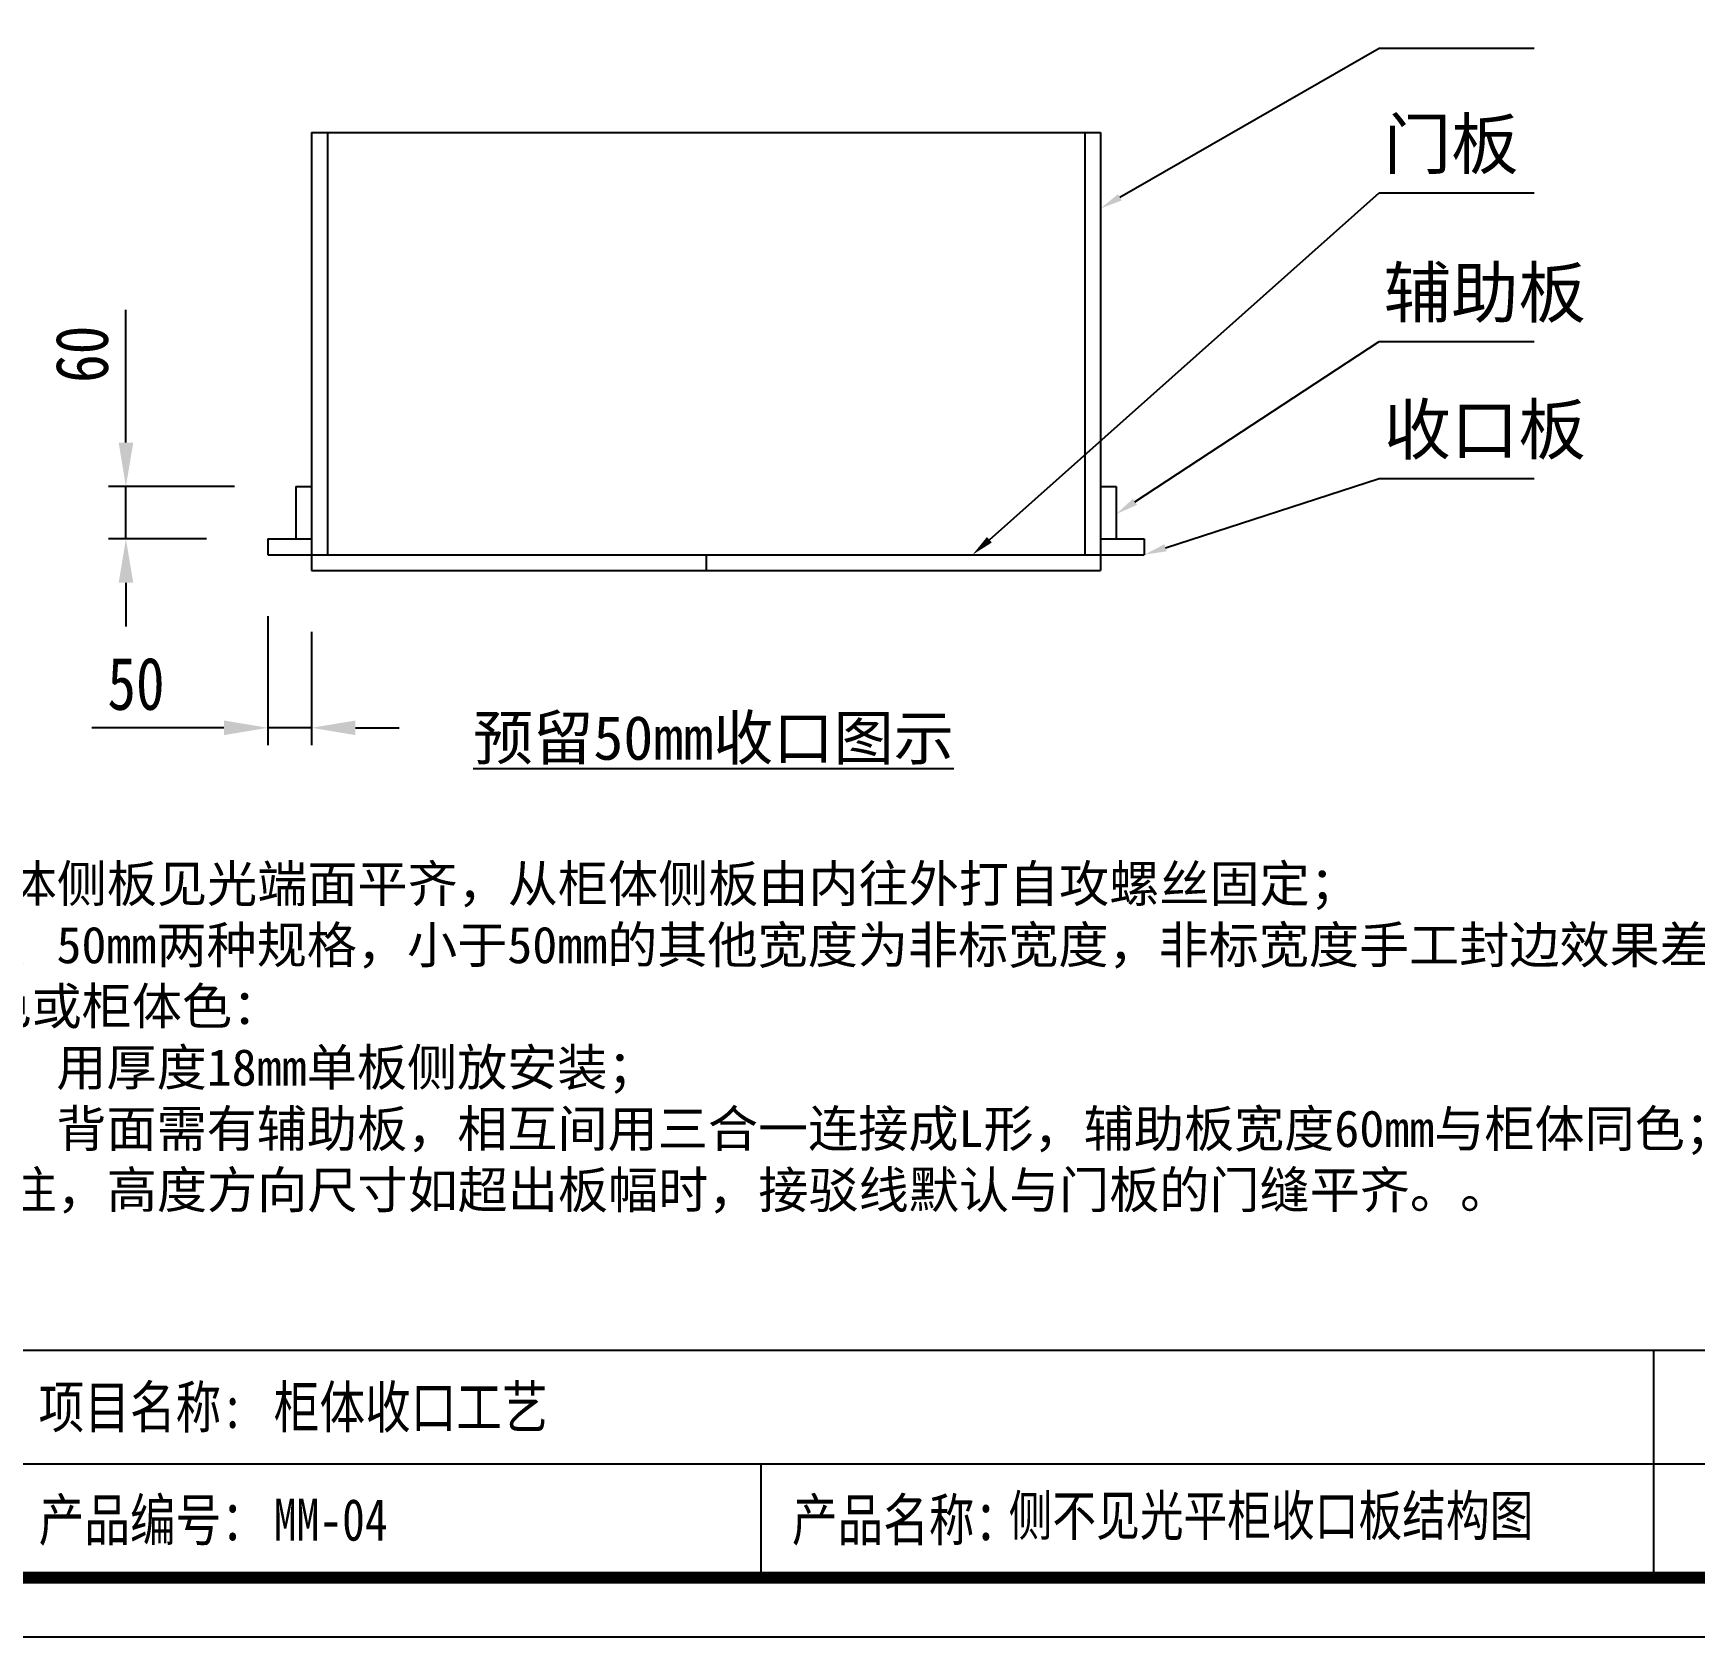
# Model space of a CAD drawing. Header units: millimetres. Extents: x 0 to 1097966, y -63096 to 223085.
# Drawn here: x 338651.2 to 338840.8, y -62268.3 to -62085.3 of the extents above; entities that cross this region are included whole.
import ezdxf
from ezdxf import colors
from ezdxf.entities.mleader import LeaderData, LeaderLine
from ezdxf.math import Vec2, Vec3

# ---------------------------------------------------------------- set-up
doc = ezdxf.new("R2010")
doc.units = ezdxf.units.MM
doc.layers.add('DZ-文字说明', color=1, linetype='Continuous')
doc.styles.add('DZ-宋体2.5', font='', dxfattribs={"width": 0.8, "height": 2.5})
doc.styles.get("Standard").update_dxf_attribs({"font": 'arial.ttf'})
doc.styles.add('TEXT', font='', dxfattribs={"width": 0.8})
doc.styles.add('宋体', font='')
doc.styles.get('DZ-宋体2.5').set_extended_font_data('SimSun')
doc.styles.get('TEXT').set_extended_font_data('SimSun')
doc.styles.get('宋体').set_extended_font_data('SimSun')
doc.dimstyles.new('副本 (2) (2) ISO-25', dxfattribs={"dimtxt": 18, "dimasz": 13, "dimexe": 6, "dimexo": 12, "dimgap": 6, "dimtad": 1, "dimtxsty": 'TEXT', "dimcen": 2.5, "dimclrd": 5, "dimclre": 5, "dimclrt": 5, "dimadec": 0, "dimazin": 0, "dimtfac": 1, "dimtmove": 0, "dimatfit": 3, "dimldrblk": 'BOXFILLED', "dimfxl": 1.25, "dimarcsym": 0})

# ---------------------------------------------------------------- blocks, each defined once
blk = doc.blocks.new('*D993')
at = {"color": 5, "lineweight": -2, "transparency": 16777216}
for p, q in [((338677.96, -62151.85), (338677.96, -62166.6)), ((338682.96, -62153.65), (338682.96, -62166.6)), ((338672.96, -62164.6), (338657.88, -62164.6)), ((338682.96, -62164.6), (338677.96, -62164.6)), ((338687.96, -62164.6), (338692.96, -62164.6))]:
    blk.add_line(p, q, dxfattribs=at)
at = {"color": 5, "lineweight": 13, "transparency": 16777216}
for points in [[(338672.96, -62163.77), (338672.96, -62165.44), (338677.96, -62164.6)], [(338687.96, -62163.77), (338687.96, -62165.44), (338682.96, -62164.6)]]:
    blk.add_solid(points, dxfattribs=at)
at = {"layer": 'Defpoints', "color": 0, "lineweight": 13, "transparency": 16777216}
for p in [(338677.96, -62144.85), (338682.96, -62146.65), (338677.96, -62164.6)]:
    blk.add_point(p, dxfattribs=at)
at = {"color": 5, "lineweight": 13, "transparency": 16777216, "insert": (338662.92, -62159.6), "char_height": 6, "attachment_point": 5, "style": 'TEXT', "bg_fill": 3, "box_fill_scale": 1.1, "bg_fill_color": 256, "bg_fill_true_color": 13158600, "bg_fill_transparency": 0}
blk.add_mtext('50', dxfattribs=at)
blk = doc.blocks.new('_BoxFilled')
at = {"color": 0, "linetype": 'ByBlock', "lineweight": -2}
blk.add_line((-0.5, 0), (-1, 0), dxfattribs=at)
at = {"color": 0, "linetype": 'ByBlock'}
blk.add_solid([(-0.5, 0.5), (0.5, 0.5), (-0.5, -0.5), (0.5, -0.5)], dxfattribs=at)
blk = doc.blocks.new('*D994')
at = {"color": 5, "lineweight": -2, "transparency": 16777216}
for p, q in [((338661.77, -62132.05), (338661.77, -62116.89)), ((338674.16, -62137.05), (338659.77, -62137.05)), ((338661.77, -62143.05), (338661.77, -62137.05)), ((338670.96, -62143.05), (338659.77, -62143.05)), ((338661.77, -62148.05), (338661.77, -62153.05))]:
    blk.add_line(p, q, dxfattribs=at)
at = {"color": 5, "lineweight": 13, "transparency": 16777216}
for points in [[(338660.94, -62132.05), (338662.61, -62132.05), (338661.77, -62137.05)], [(338660.94, -62148.05), (338662.61, -62148.05), (338661.77, -62143.05)]]:
    blk.add_solid(points, dxfattribs=at)
at = {"layer": 'Defpoints', "color": 0, "lineweight": 13, "transparency": 16777216}
for p in [(338661.77, -62137.05), (338681.16, -62137.05), (338677.96, -62143.05)]:
    blk.add_point(p, dxfattribs=at)
at = {"color": 5, "lineweight": 13, "transparency": 16777216, "insert": (338656.77, -62121.97), "char_height": 6, "attachment_point": 5, "rotation": 90, "style": 'TEXT', "bg_fill": 3, "box_fill_scale": 1.1, "bg_fill_color": 256, "bg_fill_true_color": 13158600, "bg_fill_transparency": 0}
blk.add_mtext('60', dxfattribs=at)

msp = doc.modelspace()

# ---------------------------------------------------------------- linework, layer by layer
for p, q in [((338682.961, -62096.646), (338772.961, -62096.646)), ((338682.961, -62096.646), (338682.961, -62146.646)), ((338684.761, -62096.646), (338684.761, -62144.846)), ((338771.161, -62096.646), (338771.161, -62144.846)), ((338772.961, -62096.646), (338772.961, -62146.646)), ((338681.161, -62137.046), (338682.961, -62137.046)), ((338681.161, -62137.046), (338681.161, -62143.046)), ((338772.961, -62137.046), (338774.761, -62137.046)), ((338774.761, -62137.046), (338774.761, -62143.046)), ((338677.961, -62143.046), (338677.961, -62144.846)), ((338677.961, -62143.046), (338682.961, -62143.046)), ((338772.961, -62143.046), (338777.961, -62143.046)), ((338777.961, -62143.046), (338777.961, -62144.846)), ((338677.961, -62144.846), (338682.961, -62144.846)), ((338682.961, -62144.846), (338772.961, -62144.846)), ((338727.961, -62144.846), (338727.961, -62146.646)), ((338772.961, -62144.846), (338777.961, -62144.846)), ((338682.961, -62146.646), (338772.961, -62146.646))]:
    msp.add_line(p, q)
msp.add_lwpolyline([(338552.218, -62268.342), (339119.218, -62268.342), (339119.218, -61867.392), (338552.218, -61867.392)], close=True)
at = {"const_width": 1.35}
msp.add_lwpolyline([(338558.968, -62261.592), (339112.468, -62261.592), (339112.468, -61874.142), (338558.968, -61874.142)], close=True, dxfattribs=at)
at = {"layer": 'DZ-文字说明', "color": 7}
for p, q in [((338836.083, -62261.592), (338836.083, -62235.614)), ((338648.299, -62248.603), (339112.468, -62248.603)), ((338734.217, -62248.603), (338734.217, -62261.592))]:
    msp.add_line(p, q, dxfattribs=at)
msp.add_lwpolyline([(338558.968, -62235.614), (339112.468, -62235.614), (339112.468, -62261.592), (338558.968, -62261.592)], close=True, dxfattribs=at)

# ---------------------------------------------------------------- texts
at = {"style": 'DZ-宋体2.5', "width": 0.8}
for s, p in [('项目名称:', (338651.813, -62244.509)), ('产品编号：', (338651.813, -62257.384)), ('产品名称：', (338737.757, -62257.375))]:
    msp.add_text(s, height=4.7732, dxfattribs=at).set_placement(p)
at = {"color": 252, "true_color": 0x939598, "char_height": 5.6345, "width": 42.1232, "attachment_point": 4, "style": '宋体'}
for s, insert in [('门板', (338805.286, -62098.283)), ('辅助板', (338805.286, -62115.244)), ('收口板', (338805.286, -62130.866))]:
    msp.add_mtext(s, dxfattribs=dict(at, insert=insert))
at = {"color": 4, "insert": (338701.378, -62166.012), "char_height": 5.03079, "width": 58.50205, "attachment_point": 4, "style": '宋体'}
msp.add_mtext('{\\L\\C256;预留50mm收口图示}', dxfattribs=at)
at = {"insert": (338570.968, -62193.179), "char_height": 4.19232, "width": 369.85571, "attachment_point": 4, "style": '宋体'}
msp.add_mtext('\\P工艺标准：{\\H1.41352x; }\\P1、平柜体收口板外见光面与柜体侧板见光端面平齐，从柜体侧板由内往外打自攻螺丝固定；\\P2、收口位预留标准宽度为20mm、50mm两种规格，小于50mm的其他宽度为非标宽度，非标宽度手工封边效果差，不接受封边客诉；；\\P3、收口板花色/基材可选门板色或柜体色：\\P   预留收口宽度20mm的收口板，用厚度18mm单板侧放安装；\\P   预留收口宽度50mm的收到板，背面需有辅助板，相互间用三合一连接成L形，辅助板宽度60mm与柜体同色；{\\H1.45383x; }\\P4、其他非标宽度需在图纸上标注，高度方向尺寸如超出板幅时，接驳线默认与门板的门缝平齐。。', dxfattribs=at)
at = {"color": 2, "style": 'DZ-宋体2.5', "width": 0.8}
for tag, p, height in [('柜体收口工艺', (338678.646, -62244.509), 4.773), ('MM-04', (338678.646, -62257.366), 4.773), ('侧不见光平柜收口板结构图', (338762.483, -62256.792), 4.573)]:
    msp.add_attdef(tag, p, '', height=height, dxfattribs=at)

# ---------------------------------------------------------------- leaders
at = {"color": 251, "true_color": 0x636466}
ml = msp.add_multileader_mtext('Standard', dxfattribs=at)
ml.set_content('', color=(99, 100, 102))
ml.set_leader_properties()
ml.build(insert=Vec2(0, 0))
ml.multileader.update_dxf_attribs({"arrow_head_size": 2.56})
ctx = ml.context
ctx.base_point, ctx.char_height, ctx.arrow_head_size, ctx.landing_gap_size, ctx.plane_origin = Vec3(338822.437, -62087.038), 2.56, 2.56, 1.28, Vec3(338774.129, -62102.403)
notes = []
notes.append((ctx, [(0, (1, 1, 0), (338804.76, -62087.038), (1, 0), 17.677, [(0, [(338772.961, -62105.331)], 0, [])])]))
ctx.mtext.insert, ctx.mtext.flow_direction = Vec3(338823.717, -62085.758), 5
ml = msp.add_multileader_mtext('Standard', dxfattribs=at)
ml.set_content('', color=(99, 100, 102))
ml.set_leader_properties()
ml.build(insert=Vec2(0, 0))
ml.multileader.update_dxf_attribs({"arrow_head_size": 2.56})
ctx = ml.context
ctx.base_point, ctx.char_height, ctx.arrow_head_size, ctx.landing_gap_size, ctx.plane_origin = Vec3(338822.437, -62103.553), 2.56, 2.56, 1.28, Vec3(338774.129, -62118.917)
notes.append((ctx, [(0, (1, 1, 0), (338804.76, -62103.553), (1, 0), 17.677, [(0, [(338758.374, -62144.846)], 0, [])])]))
ctx.mtext.insert, ctx.mtext.flow_direction = Vec3(338823.717, -62102.273), 5
ml = msp.add_multileader_mtext('Standard', dxfattribs=at)
ml.set_content('', color=(99, 100, 102))
ml.set_leader_properties()
ml.build(insert=Vec2(0, 0))
ml.multileader.update_dxf_attribs({"arrow_head_size": 2.56})
ctx = ml.context
ctx.base_point, ctx.char_height, ctx.arrow_head_size, ctx.landing_gap_size, ctx.plane_origin = Vec3(338822.437, -62120.514), 2.56, 2.56, 1.28, Vec3(338774.129, -62135.878)
notes.append((ctx, [(0, (1, 1, 0), (338804.76, -62120.514), (1, 0), 17.677, [(0, [(338774.761, -62140.212)], 0, [])])]))
ctx.mtext.insert, ctx.mtext.flow_direction = Vec3(338823.717, -62119.234), 5
ml = msp.add_multileader_mtext('Standard', dxfattribs=at)
ml.set_content('', color=(99, 100, 102))
ml.set_leader_properties()
ml.build(insert=Vec2(0, 0))
ml.multileader.update_dxf_attribs({"arrow_head_size": 2.56})
ctx = ml.context
ctx.base_point, ctx.char_height, ctx.arrow_head_size, ctx.landing_gap_size, ctx.plane_origin = Vec3(338822.437, -62136.136), 2.56, 2.56, 1.28, Vec3(338774.129, -62151.5)
notes.append((ctx, [(0, (1, 1, 0), (338804.76, -62136.136), (1, 0), 17.677, [(0, [(338777.961, -62144.846)], 0, [])])]))
ctx.mtext.insert, ctx.mtext.flow_direction = Vec3(338823.717, -62134.856), 5
for ctx, leaders in notes:
    for number, flags, end, landing, length, lines in leaders:
        leader = LeaderData()
        leader.index, (leader.has_last_leader_line, leader.has_dogleg_vector, leader.attachment_direction) = number, flags
        leader.last_leader_point, leader.dogleg_vector, leader.dogleg_length = Vec3(end), Vec3(landing), length
        for number, points, colour, breaks in lines:
            line = LeaderLine()
            line.index, line.vertices, line.color, line.breaks = number, Vec3.list(points), colors.encode_raw_color(colour), breaks
            leader.lines.append(line)
        ctx.leaders.append(leader)

# ---------------------------------------------------------------- next in the draw order: dimensions: what is measured, and where the dimension line sits
at = {"color": 251, "lineweight": 13, "true_color": 0x636466}
dim = msp.add_linear_dim(base=(338677.961, -62164.605), p1=(338682.961, -62146.646), p2=(338677.961, -62144.846), text='50', dimstyle='副本 (2) (2) ISO-25', override={"dimtxt": 6, "dimasz": 5, "dimexe": 2, "dimexo": 7, "dimgap": 2, "dimfxl": 90, "dimfxlon": 1, "dimtfill": 1, "dimarcsym": 1}, dxfattribs=at)
dim.commit()
dim.dimension.update_dxf_attribs({"geometry": '*D993', "text_midpoint": (338662.921, -62159.605)})

# ---------------------------------------------------------------- next in the draw order: dimensions: what is measured, and where the dimension line sits
dim = msp.add_linear_dim(base=(338661.774, -62137.046), p1=(338677.961, -62143.046), p2=(338681.161, -62137.046), angle=90, text='<>0', dimstyle='副本 (2) (2) ISO-25', override={"dimtxt": 6, "dimasz": 5, "dimexe": 2, "dimexo": 7, "dimgap": 2, "dimfxl": 90, "dimfxlon": 1, "dimtfill": 1, "dimarcsym": 1}, dxfattribs=at)
dim.commit()
dim.dimension.update_dxf_attribs({"geometry": '*D994', "text_midpoint": (338656.774, -62121.966)})

doc.saveas('drawing.dxf')
